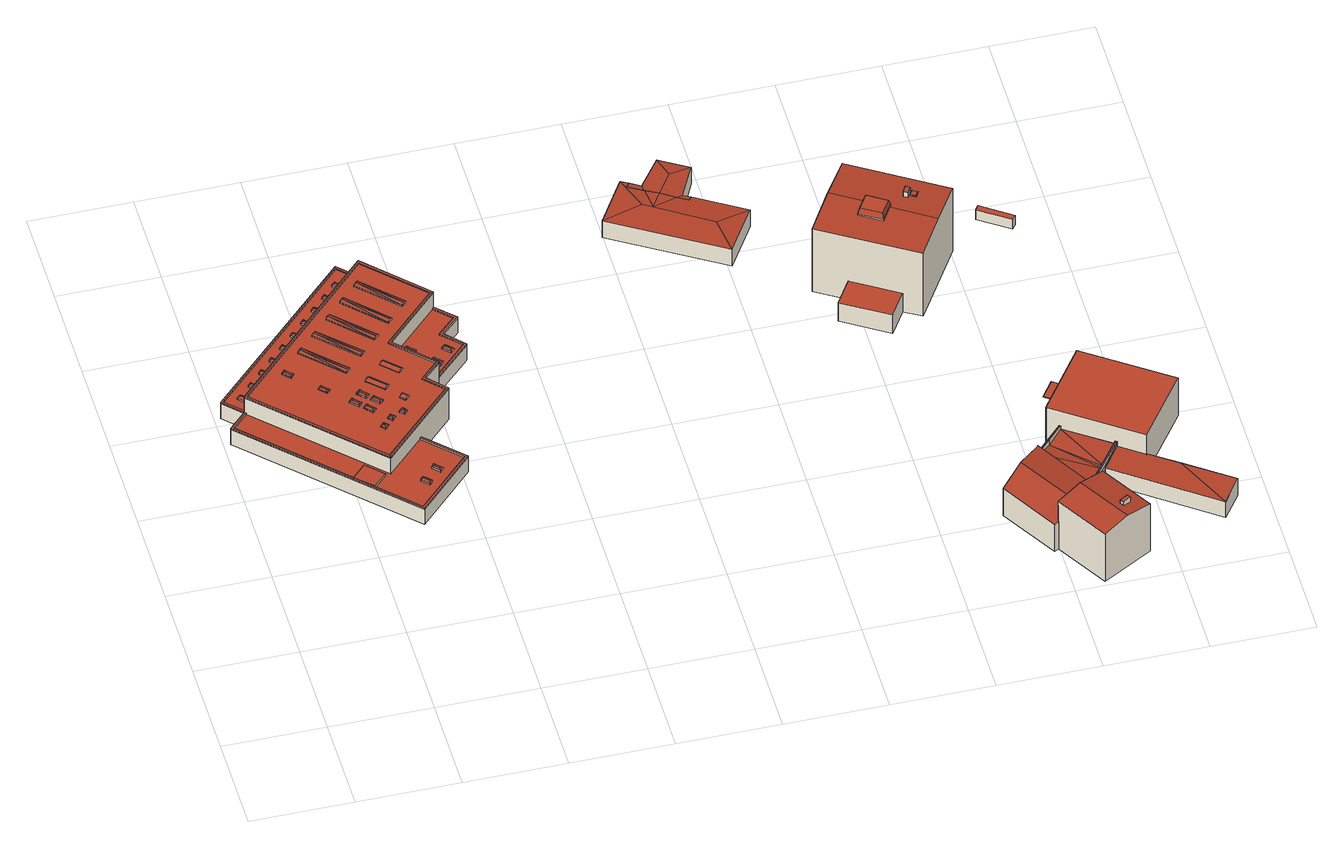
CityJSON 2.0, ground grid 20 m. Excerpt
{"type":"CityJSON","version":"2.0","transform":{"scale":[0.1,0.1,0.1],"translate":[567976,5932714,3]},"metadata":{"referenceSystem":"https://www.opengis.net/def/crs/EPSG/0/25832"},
"CityObjects":{
"building1":{"type":"Building","attributes":{"Grundfläche 2D":"1643.116249","Grundhöhe NN":"4.567"},"children":["building1-1","building1-2","building1-3","building1-4","building1-5","building1-6","building1-7","building1-8","building1-9","building1-10","building1-11","building1-12","building1-13","building1-14","building1-15","building1-16","building1-17","building1-18","building1-19","building1-20","building1-21","building1-22","building1-23","building1-24","building1-25","building1-26","building1-27"],"geometry":[{"type":"Solid","lod":"3","boundaries":[[[[0,1,2,3,4,5,6,7,8,9,10,11]],[[12,13,14,15]],[[16,17,18,19,20,21,22,23,24,25]],[[26,27,28,29,30,31]],[[32,33,34,35,36,37,38,39,40,41,42]],[[43,44,45]],[[43,45,46]],[[47,48,44]],[[48,45,44]],[[49,50,51]],[[50,52,51]],[[53,52,54]],[[53,51,52]],[[55,56,57,58,59,60,61,62,63]],[[64,65,66]],[[65,67,66]],[[68,67,69]],[[68,66,67]],[[70,71,72,57,56,73,74,75,76,77,78,61,60,79]],[[80,81,82]],[[83,82,81]],[[84,83,85]],[[84,82,83]],[[86,87,88,89,90,91,92,93],[94,95,96,97,98],[99,100,101,102],[103,104,105,106],[107,108,109,110,111,112],[113,114,115,116,117,118]],[[119,120,121]],[[122,119,121]],[[123,124,120]],[[124,121,120]],[[125,126,127,128,129,10,130,131]],[[132,133,134,135]],[[136,137,138,139]],[[140,136,139,141]],[[24,23,4,3]],[[5,4,23,22]],[[22,21,6,5]],[[7,18,17,8]],[[17,16,9,8]],[[142,143,11,10]],[[143,144,0,11]],[[144,145,1,0]],[[145,146,2,1]],[[7,6,15,14]],[[20,12,15,6,21]],[[13,12,20,19]],[[18,7,14,13,19]],[[31,30,34,33]],[[29,35,34,30]],[[29,28,36,35]],[[28,27,37,36]],[[147,148,149,40,39,38]],[[149,150,41,40]],[[150,151,42,41]],[[151,152,32,42]],[[117,47,44,43,113,118]],[[48,47,117,116]],[[114,46,45,48,116,115]],[[43,46,114,113]],[[50,95,94,54,52]],[[53,54,94,98]],[[96,49,51,53,98,97]],[[50,49,96,95]],[[58,57,86,93]],[[59,58,93,92]],[[92,91,60,59]],[[153,154,62,61]],[[154,155,156,55,63,62]],[[81,102,101,85,83]],[[156,157,56,55]],[[65,106,105,69,67]],[[68,69,105,104]],[[68,104,103,64,66]],[[103,106,65,64]],[[157,158,73,56]],[[159,74,73,158]],[[159,160,161,76,75,74]],[[161,162,163,78,77,76]],[[163,153,61,78]],[[90,79,60,91]],[[90,89,70,79]],[[89,88,71,70]],[[88,87,72,71]],[[87,86,57,72]],[[84,85,101,100]],[[84,100,99,80,82]],[[81,80,99,102]],[[109,108,107,123,120,119]],[[124,123,107,112]],[[112,111,110,122,121,124]],[[119,122,110,109]],[[164,165,128,127]],[[165,166,129,128]],[[166,142,10,129]],[[133,132,131,130]],[[125,131,132,135]],[[135,134,126,125]],[[143,142,167,168]],[[144,143,168,169]],[[145,144,169,170]],[[146,145,170,171]],[[172,149,148,147,173,174]],[[150,149,172,175]],[[151,150,175,176]],[[152,151,176,177]],[[3,2,146,171,178,158,157,25,24]],[[159,158,178,179]],[[173,147,38,161,160,159,179,180]],[[27,26,163,162,161,38,37]],[[33,32,153,163,26,31]],[[139,138,181,182,164,127,154,153,32,152,177,183,141]],[[134,133,130,10,156,155,154,127,126]],[[16,25,157,156,10,9]],[[165,164,182,184]],[[166,165,184,185]],[[142,166,185,167]],[[140,141,183,186]],[[137,136,140,186,187]],[[138,137,187,181]],[[176,175,172,174,173,180,179,178,171,170,169,168,167,185,184,182,181,187,186,183,177]]]],"semantics":{"surfaces":[{"type":"RoofSurface"},{"type":"WallSurface"},{"type":"GroundSurface"}],"values":[[0,0,0,0,0,0,0,0,0,0,0,0,0,0,0,0,0,0,0,0,0,0,0,0,0,0,0,0,0,0,0,0,1,1,1,1,1,1,1,1,1,1,1,1,1,1,1,1,1,1,1,1,1,1,1,1,1,1,1,1,1,1,1,1,1,1,1,1,1,1,1,1,1,1,1,1,1,1,1,1,1,1,1,1,1,1,1,1,1,1,1,1,1,1,1,1,1,1,1,1,1,1,1,1,1,1,1,1,1,1,1,1,1,1,1,1,1,2]]}}]},
"building1-1":{"type":"BuildingInstallation","parents":["building1"],"geometry":[{"type":"MultiSurface","lod":"3","boundaries":[[[188,189,190,191]],[[192,193,194,195,196,190,189]],[[194,197,196,195]],[[198,191,190,196,197]],[[199,200,201,189,188,191]],[[201,202,203,194,193,192,189]],[[203,204,197,194]],[[204,205,199,191,198,197]]],"semantics":{"surfaces":[{"type":"RoofSurface"},{"type":"WallSurface"}],"values":[0,0,0,0,1,1,1,1]}}]},
"building1-2":{"type":"BuildingInstallation","parents":["building1"],"geometry":[{"type":"MultiSurface","lod":"3","boundaries":[[[206,207,208]],[[209,210,211,212,207,206]],[[213,214,212,211,210]],[[215,208,207,212,214]],[[206,216,217,210,209]],[[218,216,206,208]],[[217,219,220,214,213,210]],[[214,220,218,208,215]]],"semantics":{"surfaces":[{"type":"RoofSurface"},{"type":"WallSurface"}],"values":[0,0,0,0,1,1,1,1]}}]},
"building1-3":{"type":"BuildingInstallation","parents":["building1"],"geometry":[{"type":"MultiSurface","lod":"3","boundaries":[[[221,222,223]],[[224,225,226,227,228,222,221]],[[229,230,228,227,226]],[[231,223,222,228,230]],[[232,233,221,223]],[[233,234,235,226,225,224,221]],[[226,235,236,230,229]],[[230,236,232,223,231]]],"semantics":{"surfaces":[{"type":"RoofSurface"},{"type":"WallSurface"}],"values":[0,0,0,0,1,1,1,1]}}]},
"building1-4":{"type":"BuildingInstallation","parents":["building1"],"geometry":[{"type":"MultiSurface","lod":"3","boundaries":[[[237,238,239]],[[240,241,242,238,237]],[[243,242,241]],[[244,239,238,242,243]],[[245,246,237,239]],[[237,246,247,241,240]],[[247,248,243,241]],[[243,248,245,239,244]]],"semantics":{"surfaces":[{"type":"RoofSurface"},{"type":"WallSurface"}],"values":[0,0,0,0,1,1,1,1]}}]},
"building1-5":{"type":"BuildingInstallation","parents":["building1"],"geometry":[{"type":"MultiSurface","lod":"3","boundaries":[[[249,250,251]],[[252,253,254,255,250,249]],[[256,257,255,254,253]],[[258,251,250,255,257]],[[249,259,260,253,252]],[[261,259,249,251]],[[253,260,262,257,256]],[[257,262,261,251,258]]],"semantics":{"surfaces":[{"type":"RoofSurface"},{"type":"WallSurface"}],"values":[0,0,0,0,1,1,1,1]}}]},
"building1-6":{"type":"BuildingInstallation","parents":["building1"],"geometry":[{"type":"MultiSurface","lod":"3","boundaries":[[[263,264,265,266,267]],[[267,266,268]],[[269,265,264]],[[270,268,266,265,269]],[[271,272,273,264,263,267]],[[273,274,269,264]],[[269,274,275,268,270]],[[275,271,267,268]]],"semantics":{"surfaces":[{"type":"RoofSurface"},{"type":"WallSurface"}],"values":[0,0,0,0,1,1,1,1]}}]},
"building1-7":{"type":"BuildingInstallation","parents":["building1"],"geometry":[{"type":"MultiSurface","lod":"3","boundaries":[[[276,277,278,279,280]],[[280,279,281]],[[282,278,277]],[[283,281,279,278,282]],[[280,284,285,277,276]],[[285,286,282,277]],[[282,286,287,281,283]],[[287,284,280,281]]],"semantics":{"surfaces":[{"type":"RoofSurface"},{"type":"WallSurface"}],"values":[0,0,0,0,1,1,1,1]}}]},
"building1-8":{"type":"BuildingInstallation","parents":["building1"],"geometry":[{"type":"MultiSurface","lod":"3","boundaries":[[[288,289,290]],[[290,289,291]],[[292,293,289,288]],[[294,291,289,293]],[[295,296,288,290]],[[296,297,298,293,292,288]],[[298,299,300,291,294,293]],[[300,295,290,291]]],"semantics":{"surfaces":[{"type":"RoofSurface"},{"type":"WallSurface"}],"values":[0,0,0,0,1,1,1,1]}}]},
"building1-9":{"type":"BuildingInstallation","parents":["building1"],"geometry":[{"type":"MultiSurface","lod":"3","boundaries":[[[301,302,303,304,305]],[[305,304,306]],[[307,303,302]],[[308,306,304,303,307]],[[305,309,310,302,301]],[[310,311,307,302]],[[307,311,312,306,308]],[[312,309,305,306]]],"semantics":{"surfaces":[{"type":"RoofSurface"},{"type":"WallSurface"}],"values":[0,0,0,0,1,1,1,1]}}]},
"building1-10":{"type":"BuildingInstallation","parents":["building1"],"geometry":[{"type":"MultiSurface","lod":"3","boundaries":[[[313,314,315,316]],[[317,314,313,318]],[[319,320,316,315]],[[316,320,321,318,313]],[[321,322,317,318]],[[317,322,319,315,314]]],"semantics":{"surfaces":[{"type":"RoofSurface"},{"type":"WallSurface"}],"values":[0,0,1,1,1,1]}}]},
"building1-11":{"type":"BuildingInstallation","parents":["building1"],"geometry":[{"type":"MultiSurface","lod":"3","boundaries":[[[323,324,325,326,327,328]],[[328,327,329]],[[330,326,325]],[[331,329,327,326,330]],[[332,333,334,325,324,323,328]],[[334,335,330,325]],[[330,335,336,329,331]],[[336,332,328,329]]],"semantics":{"surfaces":[{"type":"RoofSurface"},{"type":"WallSurface"}],"values":[0,0,0,0,1,1,1,1]}}]},
"building1-12":{"type":"BuildingInstallation","parents":["building1"],"geometry":[{"type":"MultiSurface","lod":"3","boundaries":[[[337,338,339,340]],[[340,339,341]],[[342,339,338]],[[341,339,342]],[[343,344,345,338,337,340]],[[345,346,342,338]],[[346,347,341,342]],[[347,343,340,341]]],"semantics":{"surfaces":[{"type":"RoofSurface"},{"type":"WallSurface"}],"values":[0,0,0,0,1,1,1,1]}}]},
"building1-13":{"type":"BuildingInstallation","parents":["building1"],"geometry":[{"type":"MultiSurface","lod":"3","boundaries":[[[348,349,350,351,352,353]],[[353,352,354]],[[355,356,351,350]],[[357,354,352,351,356]],[[358,359,360,361,350,349,348,353]],[[361,362,363,356,355,350]],[[356,363,364,354,357]],[[364,358,353,354]]],"semantics":{"surfaces":[{"type":"RoofSurface"},{"type":"WallSurface"}],"values":[0,0,0,0,1,1,1,1]}}]},
"building1-14":{"type":"BuildingInstallation","parents":["building1"],"geometry":[{"type":"MultiSurface","lod":"3","boundaries":[[[365,366,367,368]],[[368,367,369]],[[370,367,366]],[[369,367,370]],[[371,372,373,366,365,368]],[[374,370,366,373]],[[374,375,369,370]],[[375,371,368,369]]],"semantics":{"surfaces":[{"type":"RoofSurface"},{"type":"WallSurface"}],"values":[0,0,0,0,1,1,1,1]}}]},
"building1-15":{"type":"BuildingInstallation","parents":["building1"],"geometry":[{"type":"MultiSurface","lod":"3","boundaries":[[[376,377,378,379]],[[380,377,376,381]],[[382,383,379,378]],[[379,383,384,381,376]],[[384,385,380,381]],[[380,385,382,378,377]]],"semantics":{"surfaces":[{"type":"RoofSurface"},{"type":"WallSurface"}],"values":[0,0,1,1,1,1]}}]},
"building1-16":{"type":"BuildingInstallation","parents":["building1"],"geometry":[{"type":"MultiSurface","lod":"3","boundaries":[[[386,387,388]],[[389,390,391,392,386]],[[386,392,387]],[[393,391,390]],[[394,395,392,391,393]],[[387,392,395]],[[386,388,396,397,390,389]],[[397,398,393,390]],[[398,399,400,395,394,393]],[[400,401,396,388,387,395]]],"semantics":{"surfaces":[{"type":"RoofSurface"},{"type":"WallSurface"}],"values":[0,0,0,0,0,0,1,1,1,1]}}]},
"building1-17":{"type":"BuildingInstallation","parents":["building1"],"geometry":[{"type":"MultiSurface","lod":"3","boundaries":[[[402,403,404,405]],[[404,406,407,405]],[[403,402,408,409]],[[403,409,410,406,404]],[[407,406,410,411]],[[411,412,408,402,405,407]]],"semantics":{"surfaces":[{"type":"RoofSurface"},{"type":"WallSurface"}],"values":[0,0,1,1,1,1]}}]},
"building1-18":{"type":"BuildingInstallation","parents":["building1"],"geometry":[{"type":"MultiSurface","lod":"3","boundaries":[[[413,414,415]],[[416,417,418,414,413]],[[419,418,417]],[[420,415,414,418,419]],[[421,422,413,415]],[[413,422,423,417,416]],[[423,424,419,417]],[[419,424,421,415,420]]],"semantics":{"surfaces":[{"type":"RoofSurface"},{"type":"WallSurface"}],"values":[0,0,0,0,1,1,1,1]}}]},
"building1-19":{"type":"BuildingInstallation","parents":["building1"],"geometry":[{"type":"MultiSurface","lod":"3","boundaries":[[[425,426,427]],[[428,429,430,431,432,426,425]],[[430,433,434,432,431]],[[435,436,427,426,432,434]],[[437,438,425,427]],[[438,439,440,430,429,428,425]],[[440,441,442,434,433,430]],[[442,443,444,437,427,436,435,434]]],"semantics":{"surfaces":[{"type":"RoofSurface"},{"type":"WallSurface"}],"values":[0,0,0,0,1,1,1,1]}}]},
"building1-20":{"type":"BuildingInstallation","parents":["building1"],"geometry":[{"type":"MultiSurface","lod":"3","boundaries":[[[445,446,447,448]],[[449,450,451,452,447,446]],[[450,453,454,452,451]],[[455,448,447,452,454]],[[456,457,458,446,445,448]],[[446,458,459,450,449]],[[459,460,461,454,453,450]],[[461,462,456,448,455,454]]],"semantics":{"surfaces":[{"type":"RoofSurface"},{"type":"WallSurface"}],"values":[0,0,0,0,1,1,1,1]}}]},
"building1-21":{"type":"BuildingInstallation","parents":["building1"],"geometry":[{"type":"MultiSurface","lod":"3","boundaries":[[[463,464,465]],[[466,467,468,469,464,463]],[[467,470,469,468]],[[471,465,464,469,470]],[[472,473,463,465]],[[463,473,474,467,466]],[[474,475,470,467]],[[470,475,472,465,471]]],"semantics":{"surfaces":[{"type":"RoofSurface"},{"type":"WallSurface"}],"values":[0,0,0,0,1,1,1,1]}}]},
"building1-22":{"type":"BuildingInstallation","parents":["building1"],"geometry":[{"type":"MultiSurface","lod":"3","boundaries":[[[476,477,478]],[[479,480,481,482,477,476]],[[483,484,482,481,480]],[[485,478,477,482,484]],[[486,487,476,478]],[[476,487,488,480,479]],[[488,489,490,484,483,480]],[[484,490,486,478,485]]],"semantics":{"surfaces":[{"type":"RoofSurface"},{"type":"WallSurface"}],"values":[0,0,0,0,1,1,1,1]}}]},
"building1-23":{"type":"BuildingInstallation","parents":["building1"],"geometry":[{"type":"MultiSurface","lod":"3","boundaries":[[[491,492,493]],[[494,495,496,497,498,492,491]],[[496,499,498,497]],[[500,493,492,498,499]],[[501,502,491,493]],[[491,502,503,504,496,495,494]],[[504,505,499,496]],[[505,506,501,493,500,499]]],"semantics":{"surfaces":[{"type":"RoofSurface"},{"type":"WallSurface"}],"values":[0,0,0,0,1,1,1,1]}}]},
"building1-24":{"type":"BuildingInstallation","parents":["building1"],"geometry":[{"type":"MultiSurface","lod":"3","boundaries":[[[507,508,509]],[[510,511,512,513,514,508,507]],[[512,515,514,513]],[[516,509,508,514,515]],[[517,518,507,509]],[[507,518,519,520,512,511,510]],[[520,521,515,512]],[[515,521,517,509,516]]],"semantics":{"surfaces":[{"type":"RoofSurface"},{"type":"WallSurface"}],"values":[0,0,0,0,1,1,1,1]}}]},
"building1-25":{"type":"BuildingInstallation","parents":["building1"],"geometry":[{"type":"MultiSurface","lod":"3","boundaries":[[[522,523,524]],[[525,526,527,528,529,523,522]],[[527,530,529,528]],[[531,524,523,529,530]],[[532,533,522,524]],[[533,534,535,527,526,525,522]],[[535,536,530,527]],[[530,536,532,524,531]]],"semantics":{"surfaces":[{"type":"RoofSurface"},{"type":"WallSurface"}],"values":[0,0,0,0,1,1,1,1]}}]},
"building1-26":{"type":"BuildingInstallation","parents":["building1"],"geometry":[{"type":"MultiSurface","lod":"3","boundaries":[[[537,538,539]],[[540,541,542,538,537]],[[543,542,541]],[[544,539,538,542,543]],[[545,546,537,539]],[[537,546,547,541,540]],[[547,548,543,541]],[[543,548,545,539,544]]],"semantics":{"surfaces":[{"type":"RoofSurface"},{"type":"WallSurface"}],"values":[0,0,0,0,1,1,1,1]}}]},
"building1-27":{"type":"BuildingInstallation","parents":["building1"],"geometry":[{"type":"MultiSurface","lod":"3","boundaries":[[[549,550,551]],[[552,553,554,555,550,549]],[[556,557,555,554,553]],[[558,551,550,555,557]],[[559,560,549,551]],[[549,560,561,553,552]],[[553,561,562,557,556]],[[557,562,559,551,558]]],"semantics":{"surfaces":[{"type":"RoofSurface"},{"type":"WallSurface"}],"values":[0,0,0,0,1,1,1,1]}}]},
"building2":{"type":"Building","attributes":{"Grundfläche 2D":"253.011584","Grundhöhe NN":"4.347"},"geometry":[{"type":"MultiSurface","lod":"3","boundaries":[[[563,564,565]],[[566,565,564,567,568]],[[569,567,564,563,570,571,572]],[[573,574,568,567,575,576,577,578,579]],[[580,566,568,574,573]],[[567,569,581]],[[581,575,567]],[[575,576,581,569]],[[581,572,569]],[[581,576,575]],[[563,565,582,583]],[[570,563,583,584]],[[571,570,584,585]],[[575,569,572,571,585,586]],[[575,586,577,576]],[[578,577,586,587]],[[573,579,578,587,588]],[[566,580,573,588,589]],[[565,566,589,582]],[[583,582,589,588,587,586,585,584]]],"semantics":{"surfaces":[{"type":"RoofSurface"},{"type":"WallSurface"},{"type":"GroundSurface"}],"values":[0,0,0,0,0,0,0,0,0,0,1,1,1,1,1,1,1,1,1,2]}}]},
"building3":{"type":"Building","attributes":{"Grundfläche 2D":"65.290636","Grundhöhe NN":"4.283"},"geometry":[{"type":"Solid","lod":"3","boundaries":[[[[572,571,570,590,569]],[[569,590,591,592,581]],[[593,592,591]],[[594,575,581,592,593]],[[594,578,577,575]],[[595,585,571,572,569,581,575,577,586,596]],[[570,571,585,584]],[[590,570,584,597]],[[591,590,597,598]],[[593,591,598,599]],[[594,593,599,600]],[[578,594,600,587]],[[577,578,587,586]],[[597,584,585,595,596,586,587,600,599,598]]]],"semantics":{"surfaces":[{"type":"RoofSurface"},{"type":"WallSurface"},{"type":"GroundSurface"}],"values":[[0,0,0,0,0,1,1,1,1,1,1,1,1,2]]}}]},
"building4":{"type":"Building","attributes":{"Grundfläche 2D":"319.203573","Grundhöhe NN":"3.157"},"children":["building4-1"],"geometry":[{"type":"Solid","lod":"3","boundaries":[[[[601,602,603,604]],[[603,605,606,604]],[[607,608,609,610,611,612]],[[610,613,614,615,616,617,611]],[[618,619,616,615,614,613,620,621]],[[622,612,611,617,616,619,623]],[[607,612,622,624]],[[608,607,624,625]],[[626,602,601,609,608,625]],[[605,603,602,626,627]],[[605,627,620,613,606]],[[601,604,606,613,610,609]],[[622,623,619,618,621,620,627,626,625,624]]]],"semantics":{"surfaces":[{"type":"RoofSurface"},{"type":"WallSurface"},{"type":"GroundSurface"}],"values":[[0,0,0,0,1,1,1,1,1,1,1,1,2]]}}]},
"building4-1":{"type":"BuildingInstallation","parents":["building4"],"geometry":[{"type":"MultiSurface","lod":"3","boundaries":[[[628,629,630,631]],[[631,630,632,633]],[[628,631,633,634]],[[634,635,629,628]],[[635,632,630,629]]],"semantics":{"surfaces":[{"type":"RoofSurface"},{"type":"WallSurface"}],"values":[0,1,1,1,1]}}]},
"building5":{"type":"Building","attributes":{"Grundfläche 2D":"459.322449","Grundhöhe NN":"3.291"},"children":["building5-1","building5-2"],"geometry":[{"type":"Solid","lod":"3","boundaries":[[[[636,637,638,639]],[[640,636,639,641]],[[637,642,643,638]],[[642,640,641,643]],[[643,641,639,638]],[[644,645,646,647,648,649,650,651]],[[651,650,652,653,647,646,654,655]],[[656,657,658,659,660,661]],[[662,663,664,665]],[[666,667,668,669]],[[653,637,636,648,647]],[[642,637,653,652]],[[649,640,642,652,650]],[[636,640,649,648]],[[654,646,645,670,671]],[[668,672,673,655,654,671,674,669]],[[644,651,655,673,675]],[[660,659,663,662,676,670,645,644,675,677]],[[661,660,677,678]],[[656,661,678,679]],[[657,656,679,680]],[[663,659,658,664]],[[681,665,664,658,657,680]],[[662,665,681,676]],[[666,669,674,682]],[[667,666,682,683]],[[668,667,683,672]],[[682,674,671,670,676,681,680,679,678,677,675,673,672,683]]]],"semantics":{"surfaces":[{"type":"RoofSurface"},{"type":"WallSurface"},{"type":"GroundSurface"}],"values":[[0,0,0,0,0,0,0,0,0,0,1,1,1,1,1,1,1,1,1,1,1,1,1,1,1,1,1,2]]}}]},
"building5-1":{"type":"BuildingInstallation","parents":["building5"],"geometry":[{"type":"MultiSurface","lod":"3","boundaries":[[[684,685,686,687]],[[685,688,689,686]],[[690,684,687,691]],[[688,690,691,689]],[[685,684,690,688]],[[689,691,692,693]],[[694,695,687,686]],[[691,687,695,692]],[[693,694,686,689]]],"semantics":{"surfaces":[{"type":"RoofSurface"},{"type":"WallSurface"}],"values":[0,0,0,0,0,1,1,1,1]}}]},
"building5-2":{"type":"BuildingInstallation","parents":["building5"],"geometry":[{"type":"MultiSurface","lod":"3","boundaries":[[[696,697,698,699]],[[697,696,700,701]],[[698,697,701,702]],[[702,703,699,698]],[[703,700,696,699]]],"semantics":{"surfaces":[{"type":"RoofSurface"},{"type":"WallSurface"}],"values":[0,1,1,1,1]}}]},
"building6":{"type":"Building","attributes":{"Grundfläche 2D":"117.537284","Grundhöhe NN":"3.404"},"children":["building6-1","building6-2"],"geometry":[{"type":"Solid","lod":"3","boundaries":[[[[704,705,706,707,708]],[[709,710,704]],[[706,705,704,710,711,712]],[[713,714,710]],[[715,716,711,710,714,717]],[[715,718,706,712,711,710,711,716]],[[717,714,719,715]],[[720,718,719]],[[718,715,719]],[[709,704,708,707,721,722]],[[713,710,709,722,723]],[[724,720,719,714,713,723,725]],[[721,707,706,718,720,724]],[[724,725,723,722,721]]]],"semantics":{"surfaces":[{"type":"RoofSurface"},{"type":"WallSurface"},{"type":"GroundSurface"}],"values":[[0,0,0,0,0,0,0,0,0,1,1,1,1,2]]}}]},
"building6-1":{"type":"BuildingInstallation","parents":["building6"],"geometry":[{"type":"MultiSurface","lod":"3","boundaries":[[[726,727,728,729,730,731,732,733,734]],[[707,708,726,734]],[[735,716,717,719,732,731,730,729,728,727,726,708,705,712]],[[733,732,719,720]],[[720,718,706,707,734,733]]],"semantics":{"surfaces":[{"type":"RoofSurface"},{"type":"WallSurface"}],"values":[0,1,1,1,1]}}]},
"building6-2":{"type":"BuildingInstallation","parents":["building6"],"geometry":[{"type":"MultiSurface","lod":"3","boundaries":[[[736,737,738,739,740]],[[704,709,737,736]],[[737,709,710,713,738]],[[713,714,739,738]],[[711,740,739,714]],[[711,704,736,740]]],"semantics":{"surfaces":[{"type":"RoofSurface"},{"type":"WallSurface"}],"values":[0,1,1,1,1,1]}}]},
"building7":{"type":"Building","attributes":{"Grundfläche 2D":"308.157495","Grundhöhe NN":"3.245"},"children":["building7-1"],"geometry":[{"type":"Solid","lod":"3","boundaries":[[[[741,742,743,744,745,746]],[[742,741,747,748]],[[743,742,748,749]],[[744,743,749,750]],[[751,747,741,746,745,744,750,752]],[[751,752,750,749,748,747]]]],"semantics":{"surfaces":[{"type":"RoofSurface"},{"type":"WallSurface"},{"type":"GroundSurface"}],"values":[[0,1,1,1,1,2]]}}]},
"building7-1":{"type":"BuildingInstallation","parents":["building7"],"geometry":[{"type":"MultiSurface","lod":"3","boundaries":[[[753,754,755,756]],[[757,758,753,756]],[[759,757,756,755]],[[758,760,754,753]],[[760,759,755,754]],[[760,758,757,759]]],"semantics":{"surfaces":[{"type":"RoofSurface"},{"type":"WallSurface"},{"type":"OuterCeilingSurface"}],"values":[0,1,1,1,1,2]}}]},
"building8":{"type":"Building","attributes":{"Grundfläche 2D":"139.305630","Grundhöhe NN":"3.599"},"geometry":[{"type":"Solid","lod":"3","boundaries":[[[[761,762,763,764]],[[765,763,762]],[[761,764,766,767]],[[762,761,767,768]],[[765,762,768,769]],[[764,763,765,769,766]],[[768,767,766,769]]]],"semantics":{"surfaces":[{"type":"RoofSurface"},{"type":"WallSurface"},{"type":"GroundSurface"}],"values":[[0,0,1,1,1,1,2]]}}]},
"building9":{"type":"Building","attributes":{"Grundfläche 2D":"8.681411","Grundhöhe NN":"3.027"},"geometry":[{"type":"Solid","lod":"3","boundaries":[[[[770,771,772,773]],[[774,775,773,772]],[[775,776,770,773]],[[776,777,771,770]],[[777,774,772,771]],[[777,776,775,774]]]],"semantics":{"surfaces":[{"type":"RoofSurface"},{"type":"WallSurface"},{"type":"GroundSurface"}],"values":[[0,1,1,1,1,2]]}}]}
},
"vertices":[
[297,446,57],[408,557,57],[337,627,57],[334,624,57],[401,557,57],[296,452,57],[225,523,57],[193,555,57],[15,733,57],[46,765,57],[43,768,57],[9,734,57],[251,549,58],[219,581,58],[193,555,58],[225,523,58],[46,765,54],[15,733,54],[193,555,54],[219,581,54],[251,549,54],[225,523,54],[296,452,54],[401,557,54],[334,624,54],[261,551,54],[337,839,54],[404,771,54],[472,839,54],[436,875,54],[472,910,54],[440,942,54],[443,945,57],[440,942,57],[472,910,57],[436,875,57],[472,839,57],[404,771,57],[407,768,57],[476,836,57],[478,838,57],[443,874,57],[479,909,57],[246,935,96],[241,931,98],[314,859,98],[318,863,96],[237,926,96],[309,854,96],[388,934,96],[316,1006,96],[384,930,98],[312,1001,98],[379,925,96],[307,997,96],[43,768,96],[261,551,96],[261,557,96],[49,768,96],[331,1051,96],[437,945,96],[443,945,96],[331,1057,96],[46,771,96],[283,828,96],[210,900,96],[279,824,98],[206,895,98],[274,819,96],[201,891,96],[402,768,96],[367,734,96],[402,698,96],[408,698,96],[373,734,96],[405,765,96],[407,768,96],[404,771,96],[337,839,96],[331,839,96],[247,792,96],[175,864,96],[243,788,98],[171,860,98],[238,783,96],[166,855,96],[261,557,93],[402,698,93],[367,734,93],[402,768,93],[331,839,93],[437,945,93],[331,1051,93],[49,768,93],[307,997,93],[316,1006,93],[388,934,93],[384,930,93],[379,925,93],[247,792,93],[238,783,93],[166,855,93],[175,864,93],[283,828,93],[274,819,93],[201,891,93],[210,900,93],[272,962,93],[277,966,93],[281,971,93],[353,898,93],[349,894,93],[344,889,93],[246,935,93],[318,863,93],[314,859,93],[309,854,93],[237,926,93],[241,931,93],[281,971,96],[277,966,98],[349,894,98],[353,898,96],[272,962,96],[344,889,96],[297,1086,57],[329,1054,57],[331,1057,57],[297,1091,57],[8,804,57],[46,771,57],[13,804,57],[13,804,54],[46,771,54],[329,1054,54],[297,1086,54],[434,976,57],[421,990,41],[409,979,41],[423,965,57],[446,964,41],[435,953,41],[43,768,54],[9,734,54],[297,446,54],[408,557,54],[337,627,54],[407,768,54],[476,836,54],[478,838,54],[443,874,54],[479,909,54],[443,945,54],[443,945,93],[331,1057,93],[46,771,93],[43,768,93],[261,551,93],[408,698,93],[373,734,93],[405,765,93],[407,768,93],[404,771,93],[337,839,93],[331,1057,54],[297,1091,54],[8,804,54],[43,768,16],[9,734,16],[297,446,16],[408,557,16],[337,627,16],[478,838,16],[407,768,16],[476,836,16],[443,874,16],[479,909,16],[443,945,16],[408,698,16],[373,734,16],[405,765,16],[409,979,16],[331,1057,16],[435,953,16],[297,1091,16],[8,804,16],[446,964,16],[421,990,16],
[312,523,58],[309,519,58],[315,520,59],[315,526,58],[312,516,58],[319,509,58],[323,505,58],[323,512,59],[322,513,59],[329,512,58],[318,523,58],[315,526,54],[312,523,54],[309,519,54],[312,516,54],[323,505,54],[329,512,54],[318,523,54],
[336,546,58],[342,547,59],[342,553,58],[346,536,58],[350,532,58],[349,539,59],[349,540,59],[353,536,58],[356,539,58],[345,550,58],[336,546,54],[350,532,54],[342,553,54],[353,536,54],[356,539,54],
[431,839,58],[438,840,59],[438,845,58],[434,836,58],[441,829,58],[445,825,58],[445,831,59],[445,833,59],[449,829,58],[452,831,58],[441,843,58],[438,845,54],[431,839,54],[434,836,54],[445,825,54],[452,831,54],
[405,812,58],[411,813,59],[411,819,58],[415,802,58],[419,798,58],[418,806,59],[425,805,58],[414,816,58],[411,819,54],[405,812,54],[419,798,54],[425,805,54],
[364,853,58],[371,853,59],[371,859,58],[374,843,58],[378,839,58],[378,845,59],[378,846,59],[382,842,58],[385,845,58],[374,856,58],[364,853,54],[378,839,54],[371,859,54],[385,845,54],
[188,746,95],[192,742,95],[192,749,97],[185,756,97],[178,756,95],[185,763,95],[199,749,95],[188,760,95],[178,756,93],[188,746,93],[192,742,93],[199,749,93],[185,763,93],
[134,799,96],[138,796,96],[138,803,97],[131,810,97],[124,810,96],[131,817,96],[145,803,96],[134,814,96],[124,810,93],[138,796,93],[145,803,93],[131,817,93],
[271,626,96],[272,635,98],[264,634,96],[271,641,96],[276,631,96],[279,634,96],[275,638,96],[264,634,93],[271,626,93],[276,631,93],[279,634,93],[275,638,93],[271,641,93],
[256,677,96],[260,673,96],[260,681,97],[253,688,97],[246,688,96],[253,695,96],[267,680,96],[256,692,96],[246,688,93],[260,673,93],[267,680,93],[253,695,93],
[330,694,100],[321,703,100],[316,698,95],[325,689,95],[325,707,95],[334,698,95],[316,698,93],[325,689,93],[334,698,93],[325,707,93],
[228,705,96],[235,698,96],[239,694,96],[239,702,97],[231,709,97],[224,709,96],[232,716,96],[246,701,96],[235,712,96],[224,709,93],[228,705,93],[239,694,93],[246,701,93],[232,716,93],
[310,659,96],[314,655,96],[314,663,98],[306,662,96],[314,670,96],[321,662,96],[306,662,93],[310,659,93],[314,655,93],[321,662,93],[314,670,93],
[267,703,96],[274,696,96],[278,692,96],[278,699,97],[271,706,97],[264,706,96],[271,713,96],[282,695,96],[285,699,96],[274,710,96],[264,706,93],[267,703,93],[274,696,93],[278,692,93],[282,695,93],[285,699,93],[271,713,93],
[285,648,96],[289,644,96],[289,652,98],[282,652,96],[289,659,96],[297,652,96],[282,652,93],[285,648,93],[289,644,93],[297,652,93],[289,659,93],
[336,765,99],[307,794,99],[302,789,95],[331,760,95],[311,799,95],[340,769,95],[302,789,93],[331,760,93],[340,769,93],[311,799,93],
[245,723,96],[242,727,96],[242,726,96],[253,716,96],[257,712,96],[257,720,97],[249,727,97],[264,719,96],[253,730,96],[250,734,96],[242,726,93],[257,712,93],[264,719,93],[253,730,93],[250,734,93],[242,727,93],
[266,754,95],[296,725,95],[301,730,99],[271,759,99],[305,734,95],[276,763,95],[266,754,93],[296,725,93],[305,734,93],[276,763,93],[271,759,93],
[279,1045,58],[286,1045,60],[286,1051,58],[289,1035,58],[293,1031,58],[293,1038,60],[300,1037,58],[288,1048,58],[286,1051,54],[279,1045,54],[293,1031,54],[300,1037,54],
[40,806,58],[47,807,60],[47,812,58],[43,803,58],[50,796,58],[54,792,58],[54,798,59],[54,800,60],[58,796,58],[61,798,58],[57,802,58],[50,810,58],[47,812,54],[40,806,54],[43,803,54],[54,792,54],[58,796,54],[61,798,54],[57,802,54],[50,810,54],
[123,889,58],[120,885,58],[126,886,60],[126,892,58],[130,875,58],[134,871,58],[133,878,59],[133,879,60],[137,875,58],[140,878,58],[129,889,58],[126,892,54],[123,889,54],[120,885,54],[134,871,54],[137,875,54],[140,878,54],[129,889,54],
[67,832,58],[74,833,60],[74,839,58],[77,822,58],[81,818,58],[81,825,59],[81,826,60],[88,825,58],[76,836,58],[74,839,54],[67,832,54],[81,818,54],[88,825,54],
[226,992,58],[233,993,60],[233,998,58],[236,982,58],[240,978,58],[240,984,59],[240,986,60],[244,982,58],[247,984,58],[236,996,58],[233,998,54],[226,992,54],[240,978,54],[244,982,54],[247,984,54],
[173,939,58],[180,940,60],[180,945,58],[176,936,58],[183,929,58],[187,925,58],[187,931,59],[187,932,60],[194,931,58],[183,942,58],[180,945,54],[173,939,54],[176,936,54],[187,925,54],[194,931,54],[183,942,54],
[200,965,58],[206,966,60],[206,972,58],[202,962,58],[210,955,58],[214,951,58],[213,958,59],[213,959,60],[220,958,58],[209,969,58],[206,972,54],[200,965,54],[202,962,54],[214,951,54],[220,958,54],
[94,859,58],[100,860,60],[100,866,58],[96,856,58],[104,849,58],[108,845,58],[107,851,59],[107,853,60],[114,852,58],[103,863,58],[100,866,54],[94,859,54],[96,856,54],[108,845,54],[114,852,54],
[253,1018,58],[259,1019,60],[259,1025,58],[263,1008,58],[267,1004,58],[266,1012,60],[273,1011,58],[262,1022,58],[259,1025,54],[253,1018,54],[267,1004,54],[273,1011,54],
[147,912,58],[153,913,60],[153,919,58],[157,902,58],[161,898,58],[160,905,59],[160,906,60],[164,902,58],[167,905,58],[156,916,58],[153,919,54],[147,912,54],[161,898,54],[167,905,54],
[1062,1046,55],[995,1028,58],[1005,955,55],[795,1085,55],[893,1094,58],[875,1106,58],[941,1109,56],[967,1105,55],[961,1097,56],[942,1109,56],[852,1176,55],[853,1174,55],[888,1141,56],[880,1146,56],[860,1158,56],[866,1168,55],[857,1173,55],[851,1175,55],[913,1126,58],[1005,955,13],[1062,1046,13],[967,1105,13],[961,1097,13],[860,1158,13],[866,1168,13],[852,1176,13],[795,1085,13],
[953,1113,55],[986,1178,55],[942,1170,58],[930,1213,55],[887,1155,55],[942,1109,13],[941,1109,13],[953,1113,13],[986,1178,13],[930,1213,13],[887,1155,13],
[1396,112,122],[1457,8,122],[1507,36,131],[1445,140,131],[1556,64,122],[1494,168,122],[1388,106,70],[1397,111,71],[1396,112,71],[1442,138,82],[1366,266,82],[1321,220,70],[1494,168,70],[1479,195,70],[1477,198,70],[1410,312,70],[1409,310,70],[1477,198,2],[1410,312,2],[1494,168,2],[1479,195,2],[1321,220,2],[1409,310,2],[1388,106,2],[1397,111,2],[1457,8,2],[1556,64,2],
[1507,66,137],[1522,75,137],[1518,82,137],[1502,73,137],[1518,82,125],[1502,73,128],[1507,66,128],[1522,75,125],
[1241,911,168],[1219,876,168],[1223,877,181],[1242,907,181],[1283,884,168],[1279,883,181],[1261,850,168],[1260,854,181],[1404,902,162],[1226,1015,162],[1181,945,166],[1239,907,166],[1241,911,166],[1283,884,166],[1280,881,166],[1359,830,166],[1261,850,165],[1219,876,165],[1131,865,162],[1310,753,162],[1361,963,32],[1356,956,32],[1377,943,32],[1367,926,32],[1372,923,32],[1386,946,32],[1285,978,44],[1367,926,44],[1377,943,44],[1295,995,44],[1157,779,50],[1245,723,50],[1277,773,50],[1189,829,50],[1226,1015,3],[1131,865,3],[1277,773,3],[1310,753,3],[1189,829,3],[1404,902,3],[1285,978,3],[1372,923,3],[1386,946,3],[1361,963,3],[1356,956,3],[1295,995,3],[1157,779,3],[1245,723,3],
[1339,907,166],[1333,897,166],[1334,896,165],[1340,907,165],[1324,903,166],[1323,902,165],[1330,912,166],[1329,913,165],[1329,913,164],[1323,902,164],[1334,896,164],[1340,907,164],
[1311,903,176],[1319,898,176],[1326,911,176],[1318,916,176],[1311,903,164],[1319,898,164],[1326,911,164],[1318,916,164],
[1465,360,53],[1518,252,49],[1519,249,49],[1554,296,53],[1551,298,53],[1463,362,53],[1434,332,49],[1436,329,49],[1517,252,49],[1412,308,53],[1413,306,53],[1515,245,49],[1513,247,49],[1513,246,49],[1516,245,49],[1477,198,53],[1479,195,53],[1554,296,4],[1463,362,4],[1412,308,4],[1479,195,4],[1477,198,4],
[1551,298,60],[1518,252,60],[1517,252,60],[1517,251,60],[1513,247,60],[1513,246,60],[1477,198,60],[1479,195,60],[1554,296,60],[1517,251,49],
[1465,360,60],[1463,362,60],[1412,308,60],[1413,306,60],[1436,329,60],
[1601,262,97],[1693,390,97],[1533,505,97],[1442,377,97],[1463,362,97],[1465,360,97],[1601,262,2],[1693,390,2],[1533,505,2],[1442,377,2],[1465,360,2],[1463,362,2],
[1501,460,59],[1478,476,59],[1454,443,59],[1477,426,59],[1477,426,57],[1501,460,57],[1454,443,57],[1478,476,57],
[1520,249,46],[1709,110,45],[1654,225,49],[1554,296,49],[1744,159,49],[1554,296,6],[1520,249,6],[1709,110,6],[1744,159,6],
[1524,933,24],[1531,942,24],[1472,984,24],[1465,974,24],[1472,984,0],[1465,974,0],[1524,933,0],[1531,942,0]
]}
